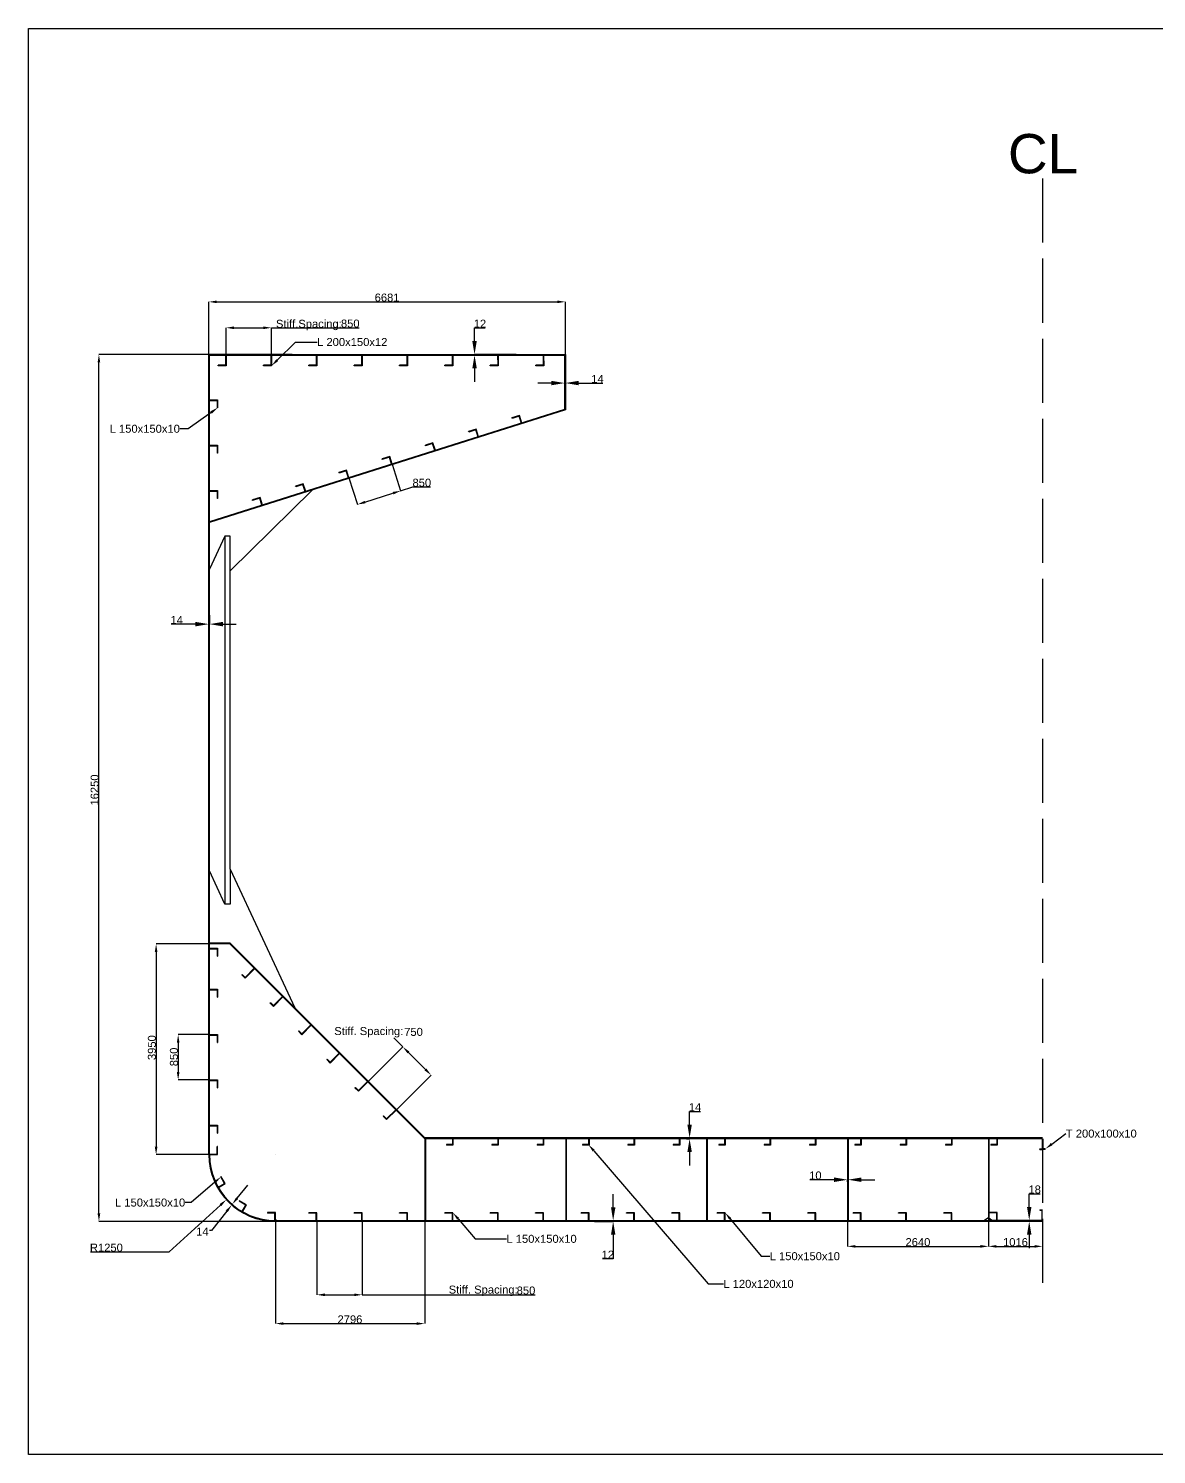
# Model space of a CAD drawing. Header units: millimetres. Extents: x -24071 to 13729, y -5552 to 21178.
# Drawn here: x -24071 to -2934, y -5552 to 21178 of the extents above; entities that cross this region are included whole.
import ezdxf
from ezdxf import colors
from ezdxf.entities.mleader import LeaderData, LeaderLine
from ezdxf.math import Vec2, Vec3

# ---------------------------------------------------------------- set-up
doc = ezdxf.new("R2010")
doc.units = ezdxf.units.MM
doc.header["$MEASUREMENT"] = 0
doc.linetypes.add('ACAD_ISO02W100', pattern=[15, 12, -3])
doc.layers.add('Dim', color=7, linetype='Continuous')
doc.layers.add('Hull Resonance', color=7, linetype='Continuous')
doc.styles.get("Standard").update_dxf_attribs({"font": 'arial.ttf'})
doc.dimstyles.get("Standard").update_dxf_attribs({"dimtxt": 250, "dimasz": 250, "dimexe": 0.18, "dimexo": 0.0625, "dimgap": 2, "dimtad": 1, "dimtoh": 1, "dimdec": 4, "dimzin": 0, "dimdsep": 46, "dimtxsty": 'Standard', "dimcen": 0.09, "dimadec": 0, "dimazin": 0, "dimtfac": 1, "dimtdec": 4, "dimtofl": 0, "dimtmove": 0, "dimatfit": 3, "dimfxl": 1, "dimtolj": 1, "dimtzin": 0, "dimarcsym": 1})

# ---------------------------------------------------------------- blocks, each defined once
blk = doc.blocks.new('*D4')
at = {"color": 0, "lineweight": -2, "transparency": 16777216}
for p, q in [((-20368, 15056), (-20368, 15568)), ((-20218, 15568), (-19668, 15568)), ((-19518, 15056), (-19518, 15568)), ((-19518, 15568), (-17874, 15568))]:
    blk.add_line(p, q, dxfattribs=at)
at = {"color": 0, "transparency": 16777216}
for points in [[(-20218, 15593), (-20218, 15543), (-20368, 15568)], [(-19668, 15593), (-19668, 15543), (-19518, 15568)]]:
    blk.add_solid(points, dxfattribs=at)
at = {"layer": 'Defpoints', "color": 0, "transparency": 16777216}
for p in [(-20368, 15568), (-20368, 15056), (-19518, 15056)]:
    blk.add_point(p, dxfattribs=at)
at = {"color": 0, "lineweight": 5, "transparency": 16777216, "insert": (-18042, 15646), "char_height": 150, "width": 247.88, "attachment_point": 5}
blk.add_mtext('\\A1;{\\fArial Baltic|b0|i0|c0|p34;850}', dxfattribs=at)
blk = doc.blocks.new('*D5')
at = {"color": 0, "lineweight": -2, "transparency": 16777216}
for p, q in [((-19443, 15068), (-22753, 15068)), ((-22752, -1032), (-22752, 14918)), ((-19443, -1182), (-22753, -1182))]:
    blk.add_line(p, q, dxfattribs=at)
at = {"color": 0, "transparency": 16777216}
for points in [[(-22777, 14918), (-22727, 14918), (-22752, 15068)], [(-22777, -1032), (-22727, -1032), (-22752, -1182)]]:
    blk.add_solid(points, dxfattribs=at)
at = {"layer": 'Defpoints', "color": 0, "transparency": 16777216}
for p in [(-22752, 15068), (-19443, 15068), (-19443, -1182)]:
    blk.add_point(p, dxfattribs=at)
at = {"color": 0, "lineweight": 5, "transparency": 16777216, "insert": (-22831, 6904), "char_height": 150, "attachment_point": 5, "rotation": 90}
blk.add_mtext('\\A1;16250', dxfattribs=at)
blk = doc.blocks.new('*D6')
at = {"color": 0, "lineweight": -2, "transparency": 16777216}
for p, q in [((-19443, -1182), (-19443, -3100)), ((-16647, -1182), (-16647, -3100)), ((-19293, -3099), (-16797, -3099))]:
    blk.add_line(p, q, dxfattribs=at)
at = {"color": 0, "transparency": 16777216}
for points in [[(-19293, -3074), (-19293, -3124), (-19443, -3099)], [(-16797, -3074), (-16797, -3124), (-16647, -3099)]]:
    blk.add_solid(points, dxfattribs=at)
at = {"layer": 'Defpoints', "color": 0, "transparency": 16777216}
for p in [(-19443, -1182), (-16647, -1182), (-16647, -3099)]:
    blk.add_point(p, dxfattribs=at)
at = {"color": 0, "lineweight": 5, "transparency": 16777216, "insert": (-18048, -3021), "char_height": 150, "attachment_point": 5}
blk.add_mtext('\\A1;2796', dxfattribs=at)
blk = doc.blocks.new('*D7')
at = {"color": 0, "lineweight": -2, "transparency": 16777216}
for p, q in [((-19443, 68), (-19443, 68)), ((-19443, 68), (-19443, 68)), ((-21433, -1754), (-20475, -878)), ((-22908, -1754), (-21433, -1754))]:
    blk.add_line(p, q, dxfattribs=at)
at = {"color": 0, "transparency": 16777216}
blk.add_solid([(-20492, -859), (-20458, -896), (-20365, -776)], dxfattribs=at)
at = {"layer": 'Defpoints', "color": 0, "transparency": 16777216}
for p in [(-19443, 68), (-20365, -776)]:
    blk.add_point(p, dxfattribs=at)
at = {"color": 0, "lineweight": 5, "transparency": 16777216, "insert": (-22612, -1676), "char_height": 150, "attachment_point": 5}
blk.add_mtext('\\A1;R1250', dxfattribs=at)
blk = doc.blocks.new('*D8')
at = {"color": 0, "lineweight": -2, "transparency": 16777216}
for p, q in [((-20693, 4018), (-21680, 4018)), ((-21680, 3868), (-21680, 218)), ((-20693, 68), (-21680, 68))]:
    blk.add_line(p, q, dxfattribs=at)
at = {"color": 0, "transparency": 16777216}
for points in [[(-21705, 3868), (-21655, 3868), (-21680, 4018)], [(-21705, 218), (-21655, 218), (-21680, 68)]]:
    blk.add_solid(points, dxfattribs=at)
at = {"layer": 'Defpoints', "color": 0, "transparency": 16777216}
for p in [(-20693, 4018), (-21680, 68), (-20693, 68)]:
    blk.add_point(p, dxfattribs=at)
at = {"color": 0, "lineweight": 5, "transparency": 16777216, "insert": (-21759, 2074), "char_height": 150, "attachment_point": 5, "rotation": 90}
blk.add_mtext('\\A1;3950', dxfattribs=at)
blk = doc.blocks.new('*D12')
at = {"color": 0, "lineweight": -2, "transparency": 16777216}
for p, q in [((-8724, -1182), (-8724, -1651)), ((-6084, -1182), (-6084, -1651)), ((-8574, -1651), (-6234, -1651))]:
    blk.add_line(p, q, dxfattribs=at)
at = {"color": 0, "transparency": 16777216}
for points in [[(-8574, -1626), (-8574, -1676), (-8724, -1651)], [(-6234, -1626), (-6234, -1676), (-6084, -1651)]]:
    blk.add_solid(points, dxfattribs=at)
at = {"layer": 'Defpoints', "color": 0, "transparency": 16777216}
for p in [(-8724, -1182), (-6084, -1182), (-6084, -1651)]:
    blk.add_point(p, dxfattribs=at)
at = {"color": 0, "lineweight": 5, "transparency": 16777216, "insert": (-7404, -1573), "char_height": 150, "attachment_point": 5}
blk.add_mtext('\\A1;2640', dxfattribs=at)
blk = doc.blocks.new('*D13')
at = {"color": 0, "lineweight": -2, "transparency": 16777216}
for p, q in [((-6084, -1182), (-6084, -1651)), ((-5068, -1182), (-5068, -1651)), ((-5934, -1651), (-5218, -1651))]:
    blk.add_line(p, q, dxfattribs=at)
at = {"color": 0, "transparency": 16777216}
for points in [[(-5934, -1626), (-5934, -1676), (-6084, -1651)], [(-5218, -1626), (-5218, -1676), (-5068, -1651)]]:
    blk.add_solid(points, dxfattribs=at)
at = {"layer": 'Defpoints', "color": 0, "transparency": 16777216}
for p in [(-6084, -1182), (-5068, -1182), (-5068, -1651)]:
    blk.add_point(p, dxfattribs=at)
at = {"color": 0, "lineweight": 5, "transparency": 16777216, "insert": (-5576, -1573), "char_height": 150, "attachment_point": 5}
blk.add_mtext('\\A1;1016', dxfattribs=at)
blk = doc.blocks.new('*D14')
at = {"color": 0, "lineweight": -2, "transparency": 16777216}
for p, q in [((-20679, 2318), (-21267, 2318)), ((-21267, 2168), (-21267, 1618)), ((-20679, 1468), (-21267, 1468))]:
    blk.add_line(p, q, dxfattribs=at)
at = {"color": 0, "transparency": 16777216}
for points in [[(-21292, 2168), (-21242, 2168), (-21267, 2318)], [(-21292, 1618), (-21242, 1618), (-21267, 1468)]]:
    blk.add_solid(points, dxfattribs=at)
at = {"layer": 'Defpoints', "color": 0, "transparency": 16777216}
for p in [(-20679, 2318), (-21267, 1468), (-20679, 1468)]:
    blk.add_point(p, dxfattribs=at)
at = {"color": 0, "lineweight": 5, "transparency": 16777216, "insert": (-21346, 1900), "char_height": 150, "attachment_point": 5, "rotation": 90}
blk.add_mtext('\\A1;850', dxfattribs=at)
blk = doc.blocks.new('*D15')
at = {"color": 0, "lineweight": -2, "transparency": 16777216}
for p, q in [((-18668, -1170), (-18668, -2559)), ((-17818, -1170), (-17818, -2559)), ((-18518, -2559), (-17968, -2559)), ((-17818, -2559), (-14577, -2559))]:
    blk.add_line(p, q, dxfattribs=at)
at = {"color": 0, "transparency": 16777216}
for points in [[(-18518, -2534), (-18518, -2584), (-18668, -2559)], [(-17968, -2534), (-17968, -2584), (-17818, -2559)]]:
    blk.add_solid(points, dxfattribs=at)
at = {"layer": 'Defpoints', "color": 0, "transparency": 16777216}
for p in [(-18668, -1170), (-17818, -1170), (-17818, -2559)]:
    blk.add_point(p, dxfattribs=at)
at = {"color": 0, "lineweight": 5, "transparency": 16777216, "insert": (-14778, -2480), "char_height": 150, "attachment_point": 5}
blk.add_mtext('\\A1;{\\fArial Baltic|b0|i0|c0|p34; 850}', dxfattribs=at)
blk = doc.blocks.new('*D17')
at = {"color": 0, "lineweight": -2, "transparency": 16777216}
for p, q in [((-20693, 15068), (-20693, 16055)), ((-20543, 16054), (-14161, 16054)), ((-14011, 15068), (-14011, 16055))]:
    blk.add_line(p, q, dxfattribs=at)
at = {"color": 0, "transparency": 16777216}
for points in [[(-20543, 16079), (-20543, 16029), (-20693, 16054)], [(-14161, 16079), (-14161, 16029), (-14011, 16054)]]:
    blk.add_solid(points, dxfattribs=at)
at = {"layer": 'Defpoints', "color": 0, "transparency": 16777216}
for p in [(-14011, 16054), (-20693, 15068), (-14011, 15068)]:
    blk.add_point(p, dxfattribs=at)
at = {"color": 0, "lineweight": 5, "transparency": 16777216, "insert": (-17352, 16133), "char_height": 150, "attachment_point": 5}
blk.add_mtext('\\A1;6681', dxfattribs=at)
blk = doc.blocks.new('*D29')
at = {"color": 0, "lineweight": -2, "transparency": 16777216}
for p, q in [((-17257, 13013), (-17098, 12512)), ((-18067, 12756), (-17909, 12256)), ((-17098, 12512), (-16869, 12585)), ((-16869, 12585), (-16536, 12585)), ((-17766, 12301), (-17241, 12467))]:
    blk.add_line(p, q, dxfattribs=at)
at = {"color": 0, "transparency": 16777216}
for points in [[(-17773, 12325), (-17758, 12277), (-17909, 12256)], [(-17249, 12491), (-17234, 12443), (-17098, 12512)]]:
    blk.add_solid(points, dxfattribs=at)
at = {"layer": 'Defpoints', "color": 0, "transparency": 16777216}
for p in [(-17257, 13013), (-18067, 12756), (-17098, 12512)]:
    blk.add_point(p, dxfattribs=at)
at = {"color": 0, "lineweight": 5, "transparency": 16777216, "insert": (-16701, 12663), "char_height": 150, "attachment_point": 5}
blk.add_mtext('\\A1;850', dxfattribs=at)
blk = doc.blocks.new('*D30')
at = {"layer": 'Defpoints', "color": 0, "transparency": 16777216}
for p in [(-14025, 14777), (-14011, 14777), (-14011, 14532)]:
    blk.add_point(p, dxfattribs=at)
at = {"layer": 'Hull Resonance', "color": 0, "lineweight": -2, "transparency": 16777216}
for p, q in [((-14025, 14777), (-14025, 14532)), ((-14011, 14777), (-14011, 14532)), ((-14275, 14532), (-14525, 14532)), ((-13761, 14532), (-13307, 14532))]:
    blk.add_line(p, q, dxfattribs=at)
at = {"layer": 'Hull Resonance', "color": 0, "transparency": 16777216}
for points in [[(-14275, 14574), (-14275, 14490), (-14025, 14532)], [(-13761, 14574), (-13761, 14490), (-14011, 14532)]]:
    blk.add_solid(points, dxfattribs=at)
at = {"layer": 'Hull Resonance', "color": 0, "transparency": 16777216, "insert": (-13409, 14609), "char_height": 150, "attachment_point": 5}
blk.add_mtext('\\A1;14', dxfattribs=at)
blk = doc.blocks.new('*D31')
at = {"layer": 'Defpoints', "color": 0, "transparency": 16777216}
for p in [(-15713, 15068), (-14935, 15068), (-14935, 15056)]:
    blk.add_point(p, dxfattribs=at)
at = {"layer": 'Hull Resonance', "color": 0, "lineweight": -2, "transparency": 16777216}
for p, q in [((-15713, 15318), (-15713, 15568)), ((-15713, 15568), (-15512, 15568)), ((-14935, 15068), (-15713, 15068)), ((-14935, 15056), (-15713, 15056)), ((-15713, 14806), (-15713, 14556))]:
    blk.add_line(p, q, dxfattribs=at)
at = {"layer": 'Hull Resonance', "color": 0, "transparency": 16777216}
for points in [[(-15755, 15318), (-15671, 15318), (-15713, 15068)], [(-15755, 14806), (-15671, 14806), (-15713, 15056)]]:
    blk.add_solid(points, dxfattribs=at)
at = {"layer": 'Hull Resonance', "color": 0, "transparency": 16777216, "insert": (-15611, 15645), "char_height": 150, "attachment_point": 5}
blk.add_mtext('\\A1;12', dxfattribs=at)
blk = doc.blocks.new('*D32')
at = {"layer": 'Defpoints', "color": 0, "transparency": 16777216}
for p in [(-20693, 10183), (-20679, 10183), (-20693, 10013)]:
    blk.add_point(p, dxfattribs=at)
at = {"layer": 'Hull Resonance', "color": 0, "lineweight": -2, "transparency": 16777216}
for p, q in [((-20693, 10183), (-20693, 10013)), ((-20679, 10183), (-20679, 10013)), ((-20943, 10013), (-21397, 10013)), ((-20429, 10013), (-20179, 10013))]:
    blk.add_line(p, q, dxfattribs=at)
at = {"layer": 'Hull Resonance', "color": 0, "transparency": 16777216}
for points in [[(-20943, 10055), (-20943, 9971), (-20693, 10013)], [(-20429, 10055), (-20429, 9971), (-20679, 10013)]]:
    blk.add_solid(points, dxfattribs=at)
at = {"layer": 'Hull Resonance', "color": 0, "transparency": 16777216, "insert": (-21295, 10090), "char_height": 150, "attachment_point": 5}
blk.add_mtext('\\A1;14', dxfattribs=at)
blk = doc.blocks.new('*D33')
at = {"layer": 'Defpoints', "color": 0, "transparency": 16777216}
for p in [(-5318, -1164), (-5073, -1164), (-5068, -1182)]:
    blk.add_point(p, dxfattribs=at)
at = {"layer": 'Hull Resonance', "color": 0, "lineweight": -2, "transparency": 16777216}
for p, q in [((-5318, -914), (-5318, -664)), ((-5318, -664), (-5115, -664)), ((-5073, -1164), (-5318, -1164)), ((-5068, -1182), (-5318, -1182)), ((-5318, -1432), (-5318, -1682))]:
    blk.add_line(p, q, dxfattribs=at)
at = {"layer": 'Hull Resonance', "color": 0, "transparency": 16777216}
for points in [[(-5360, -914), (-5277, -914), (-5318, -1164)], [(-5360, -1432), (-5277, -1432), (-5318, -1182)]]:
    blk.add_solid(points, dxfattribs=at)
at = {"layer": 'Hull Resonance', "color": 0, "transparency": 16777216, "insert": (-5216, -586), "char_height": 150, "attachment_point": 5}
blk.add_mtext('\\A1;18', dxfattribs=at)
blk = doc.blocks.new('*D34')
at = {"layer": 'Defpoints', "color": 0, "transparency": 16777216}
for p in [(-13468, -1170), (-13468, -1182), (-13115, -1170)]:
    blk.add_point(p, dxfattribs=at)
at = {"layer": 'Hull Resonance', "color": 0, "lineweight": -2, "transparency": 16777216}
for p, q in [((-13115, -920), (-13115, -670)), ((-13468, -1170), (-13115, -1170)), ((-13468, -1182), (-13115, -1182)), ((-13115, -1432), (-13115, -1885)), ((-13115, -1885), (-13316, -1885))]:
    blk.add_line(p, q, dxfattribs=at)
at = {"layer": 'Hull Resonance', "color": 0, "transparency": 16777216}
for points in [[(-13156, -920), (-13073, -920), (-13115, -1170)], [(-13156, -1432), (-13073, -1432), (-13115, -1182)]]:
    blk.add_solid(points, dxfattribs=at)
at = {"layer": 'Hull Resonance', "color": 0, "transparency": 16777216, "insert": (-13216, -1807), "char_height": 150, "attachment_point": 5}
blk.add_mtext('\\A1;12', dxfattribs=at)
blk = doc.blocks.new('*D35')
at = {"layer": 'Defpoints', "color": 0, "transparency": 16777216}
for p in [(-11739, 380), (-11739, 366), (-11683, 380)]:
    blk.add_point(p, dxfattribs=at)
at = {"layer": 'Hull Resonance', "color": 0, "lineweight": -2, "transparency": 16777216}
for p, q in [((-11683, 630), (-11683, 880)), ((-11683, 880), (-11480, 880)), ((-11739, 380), (-11682, 380)), ((-11739, 366), (-11682, 366)), ((-11683, 116), (-11683, -134))]:
    blk.add_line(p, q, dxfattribs=at)
at = {"layer": 'Hull Resonance', "color": 0, "transparency": 16777216}
for points in [[(-11724, 630), (-11641, 630), (-11683, 380)], [(-11724, 116), (-11641, 116), (-11683, 366)]]:
    blk.add_solid(points, dxfattribs=at)
at = {"layer": 'Hull Resonance', "color": 0, "transparency": 16777216, "insert": (-11581, 958), "char_height": 150, "attachment_point": 5}
blk.add_mtext('\\A1;14', dxfattribs=at)
blk = doc.blocks.new('*D36')
at = {"layer": 'Defpoints', "color": 0, "transparency": 16777216}
for p in [(-8724, -402), (-8724, -444), (-8714, -444)]:
    blk.add_point(p, dxfattribs=at)
at = {"layer": 'Hull Resonance', "color": 0, "lineweight": -2, "transparency": 16777216}
for p, q in [((-8974, -402), (-9428, -402)), ((-8724, -444), (-8724, -402)), ((-8714, -444), (-8714, -402)), ((-8464, -402), (-8214, -402))]:
    blk.add_line(p, q, dxfattribs=at)
at = {"layer": 'Hull Resonance', "color": 0, "transparency": 16777216}
for points in [[(-8974, -360), (-8974, -444), (-8724, -402)], [(-8464, -360), (-8464, -444), (-8714, -402)]]:
    blk.add_solid(points, dxfattribs=at)
at = {"layer": 'Hull Resonance', "color": 0, "transparency": 16777216, "insert": (-9326, -323), "char_height": 150, "attachment_point": 5}
blk.add_mtext('\\A1;10', dxfattribs=at)

msp = doc.modelspace()

# ---------------------------------------------------------------- linework, layer by layer
at = {"linetype": 'ACAD_ISO02W100', "ltscale": 100}
msp.add_line((-5067.77387, 18363.60743), (-5067.77387, -2614.76643), dxfattribs=at)
for p, q in [((-20692.77387, 67.81248), (-20692.77387, 15067.81248)), ((-20692.77387, 15067.81248), (-14011.32429, 15067.81248)), ((-19130.27387, 15067.81248), (-20692.77387, 15067.81248)), ((-20692.77387, 15055.81248), (-14025.32429, 15055.81248)), ((-20678.77387, 67.81248), (-20678.77387, 15067.81248)), ((-14025.32429, 15055.81248), (-14025.32429, 14034.96038)), ((-14011.32429, 15067.81248), (-14011.32429, 14026.80325)), ((-20517.23522, 14855.84361), (-20517.23522, 14867.84361)), ((-19667.23522, 14855.84361), (-19667.23522, 14867.84361)), ((-18817.23522, 14855.84361), (-18817.23522, 14867.84361)), ((-17967.23522, 14855.84361), (-17967.23522, 14867.84361)), ((-17117.23522, 14855.84361), (-17117.23522, 14867.84361)), ((-16267.23522, 14855.84361), (-16267.23522, 14867.84361)), ((-15417.23522, 14855.84361), (-15417.23522, 14867.84361)), ((-14567.23522, 14855.84361), (-14567.23522, 14867.84361)), ((-14025.32429, 14034.96038), (-20678.77387, 11930.06592)), ((-14011.32429, 14026.80325), (-20678.77387, 11917.47973)), ((-20528.77387, 14067.81248), (-20538.77387, 14067.81248)), ((-15010.59758, 13870.09685), (-15013.61385, 13879.63111)), ((-16631.42172, 13357.3307), (-16634.43799, 13366.86496)), ((-15821.00965, 13613.71377), (-15824.02592, 13623.24803)), ((-20528.77387, 13217.81248), (-20538.77387, 13217.81248)), ((-17441.83378, 13100.94762), (-17444.85005, 13110.48188)), ((-18252.24585, 12844.56455), (-18255.26212, 12854.09881)), ((-19062.65792, 12588.18147), (-19065.67419, 12597.71573)), ((-20528.77387, 12367.81248), (-20538.77387, 12367.81248)), ((-20293.30791, 11009.66943), (-18752.97234, 12526.72896)), ((-19873.06998, 12331.79839), (-19876.08626, 12341.33265)), ((-20393.30791, 11659.66943), (-20678.77387, 11040.05686)), ((-20293.30791, 11659.66943), (-20393.30791, 11659.66943)), ((-20393.30791, 11659.66943), (-20393.30791, 4766.48372)), ((-20293.30791, 11009.66943), (-20293.30791, 11659.66943)), ((-20293.30791, 5416.48372), (-20293.30791, 11009.66943)), ((-20393.30791, 4766.48372), (-20678.77387, 5386.09629)), ((-20293.30791, 5416.48372), (-19081.47991, 2817.71018)), ((-20293.30791, 5416.48372), (-20293.30791, 4766.48372)), ((-20293.30791, 4766.48372), (-20393.30791, 4766.48372)), ((-20293.30791, 4029.53818), (-20678.77387, 4029.53818)), ((-20298.27847, 4017.53818), (-20678.77387, 4017.53818)), ((-16647.05277, 366.31248), (-20298.27847, 4017.53818)), ((-16644.0822, 380.31248), (-20293.30791, 4029.53818)), ((-20538.77387, 3787.81248), (-20528.77387, 3787.81248)), ((-20074.96431, 3440.67063), (-20067.89324, 3447.74169)), ((-20538.77387, 3017.81248), (-20528.77387, 3017.81248)), ((-19544.63422, 2910.34054), (-19537.56315, 2917.41161)), ((-16644.0822, 380.31248), (-19130.27387, 2866.48372)), ((-20538.77387, 2167.81248), (-20528.77387, 2167.81248)), ((-19014.30413, 2380.01045), (-19007.23307, 2387.08152)), ((-18483.97405, 1849.68037), (-18476.90298, 1856.75144)), ((-20538.77387, 1317.81248), (-20528.77387, 1317.81248)), ((-17953.64396, 1319.35028), (-17946.57289, 1326.42135)), ((-17423.31388, 789.0202), (-17416.24281, 796.09126)), ((-20538.77387, 467.81248), (-20528.77387, 467.81248)), ((-16647.05277, 366.31248), (-16647.05277, -1170.18752)), ((-16634.0822, 366.31248), (-16634.0822, -1170.18752)), ((-14004.0822, 366.31248), (-14004.0822, -1170.18752)), ((-13994.0822, 366.31248), (-13994.0822, -1170.18752)), ((-11364.0822, 366.31248), (-11364.0822, -1170.18752)), ((-11354.0822, 366.31248), (-11354.0822, -1170.18752)), ((-8724.0822, 366.31248), (-8724.0822, -1170.18752)), ((-8714.0822, 366.31248), (-8714.0822, -1170.18752)), ((-6084.0822, 366.31248), (-6084.0822, -1170.18752)), ((-6074.0822, 366.31248), (-6074.0822, -1170.18752)), ((-5072.77387, 366.31248), (-5072.77387, 176.31248)), ((-5062.77387, 366.31248), (-5062.77387, 176.31248)), ((-20528.77387, 217.81248), (-20538.77387, 217.81248)), ((-16237.77387, 256.31248), (-16237.77387, 246.31248)), ((-15387.77387, 256.31248), (-15387.77387, 246.31248)), ((-14537.77387, 256.31248), (-14537.77387, 246.31248)), ((-13687.77387, 256.31248), (-13687.77387, 246.31248)), ((-12837.77387, 256.31248), (-12837.77387, 246.31248)), ((-11987.77387, 256.31248), (-11987.77387, 246.31248)), ((-11137.77387, 256.31248), (-11137.77387, 246.31248)), ((-10287.77387, 256.31248), (-10287.77387, 246.31248)), ((-9437.77387, 256.31248), (-9437.77387, 246.31248)), ((-8587.77387, 256.31248), (-8587.77387, 246.31248)), ((-7737.77387, 256.31248), (-7737.77387, 246.31248)), ((-6887.77387, 256.31248), (-6887.77387, 246.31248)), ((-6037.77387, 256.31248), (-6037.77387, 246.31248)), ((-5117.77387, 166.31248), (-5117.77387, 176.31248)), ((-5017.77387, 166.31248), (-5017.77387, 176.31248)), ((-20458.27746, -345.28371), (-20466.93771, -350.28371)), ((-20115.67768, -797.69111), (-20120.67768, -806.35137)), ((-19592.77387, -1018.18752), (-19592.77387, -1028.18752)), ((-18817.77387, -1030.18752), (-18817.77387, -1020.18752)), ((-17967.77387, -1030.18752), (-17967.77387, -1020.18752)), ((-17117.77387, -1030.18752), (-17117.77387, -1020.18752)), ((-16267.77387, -1030.18752), (-16267.77387, -1020.18752)), ((-15417.77387, -1030.18752), (-15417.77387, -1020.18752)), ((-14567.77387, -1030.18752), (-14567.77387, -1020.18752)), ((-13717.77387, -1030.18752), (-13717.77387, -1020.18752)), ((-12867.77387, -1030.18752), (-12867.77387, -1020.18752)), ((-12017.77387, -1030.18752), (-12017.77387, -1020.18752)), ((-11167.77387, -1030.18752), (-11167.77387, -1020.18752)), ((-10317.77387, -1030.18752), (-10317.77387, -1020.18752)), ((-9467.77387, -1030.18752), (-9467.77387, -1020.18752)), ((-8617.77387, -1030.18752), (-8617.77387, -1020.18752)), ((-7767.77387, -1030.18752), (-7767.77387, -1020.18752)), ((-6917.77387, -1030.18752), (-6917.77387, -1020.18752)), ((-6067.77387, -1024.18752), (-6067.77387, -1014.18752)), ((-5117.77387, -964.18752), (-5117.77387, -974.18752)), ((-5072.77387, -1164.18752), (-5072.77387, -974.18752)), ((-19442.77387, -1145.85892), (-19407.18796, -1170.18752)), ((-19442.77387, -1168.18752), (-19442.77387, -1170.18752)), ((-6074.0822, -1170.18752), (-19442.77387, -1170.18752)), ((-5067.77387, -1182.18752), (-19442.77387, -1182.18752)), ((-6084.0822, -1115.24163), (-6168.1415, -1170.18752)), ((-6074.0822, -1115.9239), (-6004.8298, -1164.18752)), ((-5072.77387, -1164.18752), (-6074.0822, -1164.18752))]:
    msp.add_line(p, q)
at = {"lineweight": 5}
for p, q in [((-17056.81483, 2088.90019), (-17227.17874, 2259.2641)), ((-17713.18346, 1432.53156), (-17056.68756, 2089.02747)), ((-16632.55077, 1664.63612), (-16950.74882, 1982.83417)), ((-17182.85338, 902.20148), (-16526.35747, 1558.69738))]:
    msp.add_line(p, q, dxfattribs=at)
at = {"linetype": 'ByBlock', "lineweight": -2}
for p, q in [((-20160.90066, -746.98783), (-19963.28605, -504.67706)), ((-20642.00126, -1356.86771), (-20676.6144, -1356.86771))]:
    msp.add_line(p, q, dxfattribs=at)
for points in [[(-20367.74338, 15055.84297), (-20367.23522, 14855.84361), (-20517.23522, 14855.84361)], [(-20379.74334, 15055.81248), (-20379.26575, 14867.84361), (-20517.23522, 14867.84361)], [(-19517.74338, 15055.84297), (-19517.23522, 14855.84361), (-19667.23522, 14855.84361)], [(-19529.74334, 15055.81248), (-19529.26575, 14867.84361), (-19667.23522, 14867.84361)], [(-18667.74338, 15055.84297), (-18667.23522, 14855.84361), (-18817.23522, 14855.84361)], [(-18679.74334, 15055.81248), (-18679.26575, 14867.84361), (-18817.23522, 14867.84361)], [(-17817.74338, 15055.84297), (-17817.23522, 14855.84361), (-17967.23522, 14855.84361)], [(-17829.74334, 15055.81248), (-17829.26575, 14867.84361), (-17967.23522, 14867.84361)], [(-16967.74338, 15055.84297), (-16967.23522, 14855.84361), (-17117.23522, 14855.84361)], [(-16979.74334, 15055.81248), (-16979.26575, 14867.84361), (-17117.23522, 14867.84361)], [(-16117.74338, 15055.84297), (-16117.23522, 14855.84361), (-16267.23522, 14855.84361)], [(-16129.74334, 15055.81248), (-16129.26575, 14867.84361), (-16267.23522, 14867.84361)], [(-15267.74338, 15055.84297), (-15267.23522, 14855.84361), (-15417.23522, 14855.84361)], [(-15279.74334, 15055.81248), (-15279.26575, 14867.84361), (-15417.23522, 14867.84361)], [(-14417.74338, 15055.84297), (-14417.23522, 14855.84361), (-14567.23522, 14855.84361)], [(-14429.74334, 15055.81248), (-14429.26575, 14867.84361), (-14567.23522, 14867.84361)], [(-20678.77387, 14217.81248), (-20528.77387, 14217.81248), (-20528.77387, 14067.81248)], [(-20678.77387, 14207.81248), (-20538.77387, 14207.81248), (-20538.77387, 14067.81248)], [(-14825.35589, 13781.86129), (-14870.59996, 13924.87518), (-15013.61385, 13879.63111)], [(-14834.89015, 13778.84502), (-14877.11795, 13912.32465), (-15010.59758, 13870.09685)], [(-15635.76795, 13525.47821), (-15681.01203, 13668.49211), (-15824.02592, 13623.24803)], [(-15645.30221, 13522.46194), (-15687.53001, 13655.94158), (-15821.00965, 13613.71377)], [(-20678.77387, 13367.81248), (-20528.77387, 13367.81248), (-20528.77387, 13217.81248)], [(-16446.18002, 13269.09514), (-16491.42409, 13412.10903), (-16634.43799, 13366.86496)], [(-16455.71428, 13266.07886), (-16497.94208, 13399.5585), (-16631.42172, 13357.3307)], [(-20678.77387, 13357.81248), (-20538.77387, 13357.81248), (-20538.77387, 13217.81248)], [(-17256.59209, 13012.71206), (-17301.83616, 13155.72595), (-17444.85005, 13110.48188)], [(-17266.12635, 13009.69579), (-17308.35415, 13143.17542), (-17441.83378, 13100.94762)], [(-18067.00416, 12756.32898), (-18112.24823, 12899.34288), (-18255.26212, 12854.09881)], [(-18076.53842, 12753.31271), (-18118.76622, 12886.79235), (-18252.24585, 12844.56455)], [(-18877.41622, 12499.94591), (-18922.66029, 12642.9598), (-19065.67419, 12597.71573)], [(-18886.95048, 12496.92964), (-18929.17828, 12630.40927), (-19062.65792, 12588.18147)], [(-20678.77387, 12517.81248), (-20528.77387, 12517.81248), (-20528.77387, 12367.81248)], [(-20678.77387, 12507.81248), (-20538.77387, 12507.81248), (-20538.77387, 12367.81248)], [(-19687.82829, 12243.56283), (-19733.07236, 12386.57673), (-19876.08626, 12341.33265)], [(-19697.36255, 12240.54656), (-19739.59035, 12374.02619), (-19873.06998, 12331.79839)], [(-20678.77387, 3937.81248), (-20528.77387, 3937.81248), (-20528.77387, 3787.81248)], [(-20678.77387, 3927.81248), (-20538.77387, 3927.81248), (-20538.77387, 3787.81248)], [(-19834.548, 3553.80771), (-20011.3247, 3377.03102), (-20074.96431, 3440.67063)], [(-19841.61907, 3560.87878), (-20011.3247, 3391.17315), (-20067.89324, 3447.74169)], [(-20678.77387, 3167.81248), (-20528.77387, 3167.81248), (-20528.77387, 3017.81248)], [(-20678.77387, 3157.81248), (-20538.77387, 3157.81248), (-20538.77387, 3017.81248)], [(-19304.21791, 3023.47762), (-19480.99461, 2846.70093), (-19544.63422, 2910.34054)], [(-19311.28898, 3030.54869), (-19480.99461, 2860.84307), (-19537.56315, 2917.41161)], [(-18773.88783, 2493.14754), (-18950.66452, 2316.37084), (-19014.30413, 2380.01045)], [(-18780.9589, 2500.21861), (-18950.66452, 2330.51298), (-19007.23307, 2387.08152)], [(-20678.77387, 2317.81248), (-20528.77387, 2317.81248), (-20528.77387, 2167.81248)], [(-20678.77387, 2307.81248), (-20538.77387, 2307.81248), (-20538.77387, 2167.81248)], [(-18243.55774, 1962.81745), (-18420.33444, 1786.04076), (-18483.97405, 1849.68037)], [(-18250.62881, 1969.88852), (-18420.33444, 1800.18289), (-18476.90298, 1856.75144)], [(-20678.77387, 1467.81248), (-20528.77387, 1467.81248), (-20528.77387, 1317.81248)], [(-20678.77387, 1457.81248), (-20538.77387, 1457.81248), (-20538.77387, 1317.81248)], [(-17713.22766, 1432.48737), (-17890.00435, 1255.71067), (-17953.64396, 1319.35028)], [(-17720.29872, 1439.55843), (-17890.00435, 1269.85281), (-17946.57289, 1326.42135)], [(-17182.89757, 902.15728), (-17359.67427, 725.38059), (-17423.31388, 789.0202)], [(-17189.96864, 909.22835), (-17359.67427, 739.52272), (-17416.24281, 796.09126)], [(-20678.77387, 617.81248), (-20528.77387, 617.81248), (-20528.77387, 467.81248)], [(-20678.77387, 607.81248), (-20538.77387, 607.81248), (-20538.77387, 467.81248)], [(-5067.77387, 366.31248), (-16647.05277, 366.31248)], [(-5067.77387, 380.31248), (-16644.0822, 380.31248)], [(-16117.77387, 366.31248), (-16117.77387, 246.31248), (-16237.77387, 246.31248)], [(-16127.77387, 366.31248), (-16127.77387, 256.31248), (-16237.77387, 256.31248)], [(-15267.77387, 366.31248), (-15267.77387, 246.31248), (-15387.77387, 246.31248)], [(-15277.77387, 366.31248), (-15277.77387, 256.31248), (-15387.77387, 256.31248)], [(-14417.77387, 366.31248), (-14417.77387, 246.31248), (-14537.77387, 246.31248)], [(-14427.77387, 366.31248), (-14427.77387, 256.31248), (-14537.77387, 256.31248)], [(-13567.77387, 366.31248), (-13567.77387, 246.31248), (-13687.77387, 246.31248)], [(-13577.77387, 366.31248), (-13577.77387, 256.31248), (-13687.77387, 256.31248)], [(-12717.77387, 366.31248), (-12717.77387, 246.31248), (-12837.77387, 246.31248)], [(-12727.77387, 366.31248), (-12727.77387, 256.31248), (-12837.77387, 256.31248)], [(-11867.77387, 366.31248), (-11867.77387, 246.31248), (-11987.77387, 246.31248)], [(-11877.77387, 366.31248), (-11877.77387, 256.31248), (-11987.77387, 256.31248)], [(-11017.77387, 366.31248), (-11017.77387, 246.31248), (-11137.77387, 246.31248)], [(-11027.77387, 366.31248), (-11027.77387, 256.31248), (-11137.77387, 256.31248)], [(-10167.77387, 366.31248), (-10167.77387, 246.31248), (-10287.77387, 246.31248)], [(-10177.77387, 366.31248), (-10177.77387, 256.31248), (-10287.77387, 256.31248)], [(-9317.77387, 366.31248), (-9317.77387, 246.31248), (-9437.77387, 246.31248)], [(-9327.77387, 366.31248), (-9327.77387, 256.31248), (-9437.77387, 256.31248)], [(-8467.77387, 366.31248), (-8467.77387, 246.31248), (-8587.77387, 246.31248)], [(-8477.77387, 366.31248), (-8477.77387, 256.31248), (-8587.77387, 256.31248)], [(-7617.77387, 366.31248), (-7617.77387, 246.31248), (-7737.77387, 246.31248)], [(-7627.77387, 366.31248), (-7627.77387, 256.31248), (-7737.77387, 256.31248)], [(-6767.77387, 366.31248), (-6767.77387, 246.31248), (-6887.77387, 246.31248)], [(-6777.77387, 366.31248), (-6777.77387, 256.31248), (-6887.77387, 256.31248)], [(-5917.77387, 366.31248), (-5917.77387, 246.31248), (-6037.77387, 246.31248)], [(-5927.77387, 366.31248), (-5927.77387, 256.31248), (-6037.77387, 256.31248)], [(-20678.77387, 67.81248), (-20528.77387, 67.81248), (-20528.77387, 217.81248)], [(-20678.77387, 77.81248), (-20538.77387, 77.81248), (-20538.77387, 217.81248)], [(-5117.77387, 176.31248), (-5072.77387, 176.31248)], [(-5117.77387, 166.31248), (-5067.77387, 166.31248)], [(-5017.77387, 166.31248), (-5067.77387, 166.31248)], [(-5017.77387, 176.31248), (-5062.77387, 176.31248)], [(-20518.18127, -541.52727), (-20396.93771, -471.52727), (-20466.93771, -350.28371)], [(-20513.18127, -550.18752), (-20383.27746, -475.18752), (-20458.27746, -345.28371)], [(-20060.77387, -1002.59492), (-19985.77387, -872.69111), (-20115.67768, -797.69111)], [(-20069.43412, -997.59492), (-19999.43412, -876.35137), (-20120.67768, -806.35137)], [(-19442.77387, -1168.18752), (-19442.77387, -1018.18752), (-19592.77387, -1018.18752)], [(-19452.77387, -1168.18752), (-19452.77387, -1028.18752), (-19592.77387, -1028.18752)], [(-18667.77387, -1170.18752), (-18667.77387, -1020.18752), (-18817.77387, -1020.18752)], [(-18677.77387, -1170.18752), (-18677.77387, -1030.18752), (-18817.77387, -1030.18752)], [(-17817.77387, -1170.18752), (-17817.77387, -1020.18752), (-17967.77387, -1020.18752)], [(-17827.77387, -1170.18752), (-17827.77387, -1030.18752), (-17967.77387, -1030.18752)], [(-16967.77387, -1170.18752), (-16967.77387, -1020.18752), (-17117.77387, -1020.18752)], [(-16977.77387, -1170.18752), (-16977.77387, -1030.18752), (-17117.77387, -1030.18752)], [(-16117.77387, -1170.18752), (-16117.77387, -1020.18752), (-16267.77387, -1020.18752)], [(-16127.77387, -1170.18752), (-16127.77387, -1030.18752), (-16267.77387, -1030.18752)], [(-15267.77387, -1170.18752), (-15267.77387, -1020.18752), (-15417.77387, -1020.18752)], [(-15277.77387, -1170.18752), (-15277.77387, -1030.18752), (-15417.77387, -1030.18752)], [(-14417.77387, -1170.18752), (-14417.77387, -1020.18752), (-14567.77387, -1020.18752)], [(-14427.77387, -1170.18752), (-14427.77387, -1030.18752), (-14567.77387, -1030.18752)], [(-13567.77387, -1170.18752), (-13567.77387, -1020.18752), (-13717.77387, -1020.18752)], [(-13577.77387, -1170.18752), (-13577.77387, -1030.18752), (-13717.77387, -1030.18752)], [(-12717.77387, -1170.18752), (-12717.77387, -1020.18752), (-12867.77387, -1020.18752)], [(-12727.77387, -1170.18752), (-12727.77387, -1030.18752), (-12867.77387, -1030.18752)], [(-11867.77387, -1170.18752), (-11867.77387, -1020.18752), (-12017.77387, -1020.18752)], [(-11877.77387, -1170.18752), (-11877.77387, -1030.18752), (-12017.77387, -1030.18752)], [(-11017.77387, -1170.18752), (-11017.77387, -1020.18752), (-11167.77387, -1020.18752)], [(-11027.77387, -1170.18752), (-11027.77387, -1030.18752), (-11167.77387, -1030.18752)], [(-10167.77387, -1170.18752), (-10167.77387, -1020.18752), (-10317.77387, -1020.18752)], [(-10177.77387, -1170.18752), (-10177.77387, -1030.18752), (-10317.77387, -1030.18752)], [(-9317.77387, -1170.18752), (-9317.77387, -1020.18752), (-9467.77387, -1020.18752)], [(-9327.77387, -1170.18752), (-9327.77387, -1030.18752), (-9467.77387, -1030.18752)], [(-8467.77387, -1170.18752), (-8467.77387, -1020.18752), (-8617.77387, -1020.18752)], [(-8477.77387, -1170.18752), (-8477.77387, -1030.18752), (-8617.77387, -1030.18752)], [(-7617.77387, -1170.18752), (-7617.77387, -1020.18752), (-7767.77387, -1020.18752)], [(-7627.77387, -1170.18752), (-7627.77387, -1030.18752), (-7767.77387, -1030.18752)], [(-6767.77387, -1170.18752), (-6767.77387, -1020.18752), (-6917.77387, -1020.18752)], [(-6777.77387, -1170.18752), (-6777.77387, -1030.18752), (-6917.77387, -1030.18752)], [(-5917.77387, -1164.18752), (-5917.77387, -1014.18752), (-6067.77387, -1014.18752)], [(-5927.77387, -1164.18752), (-5927.77387, -1024.18752), (-6067.77387, -1024.18752)], [(-5117.77387, -964.18752), (-5067.77387, -964.18752)], [(-5117.77387, -974.18752), (-5072.77387, -974.18752)]]:
    msp.add_lwpolyline(points)
msp.add_lwpolyline([(-20356.10852, -993.0112), (-20642.00126, -1356.86771)], dxfattribs=at)
for radius in [1250, 1236]:
    msp.add_arc((-19442.77387, 67.81248), radius, 180, 270)
for points in [[(-16933.07115, 2000.51184), (-16968.42649, 1965.1565), (-17056.81483, 2088.90019)], [(-16614.8731, 1682.31379), (-16650.22844, 1646.95845), (-16526.48475, 1558.5701)]]:
    msp.add_solid(points)
at = {"lineweight": 5}
for points in [[(-20141.52669, -762.78812), (-20255.70239, -863.23168), (-20180.27463, -731.18754)], [(-20375.76634, -977.56548), (-20263.43419, -875.06431), (-20336.45071, -1008.45692)]]:
    msp.add_solid(points, dxfattribs=at)
at = {"layer": 'Dim', "color": 250}
msp.add_lwpolyline([(-24071.08557, -5552.33106), (-24071.08557, 21177.66894), (13728.91443, 21177.66894), (13728.91443, -5552.33106), (-24071.08557, -5552.33106)], close=True, dxfattribs=at)

# ---------------------------------------------------------------- texts
at = {"linetype": 'ACAD_ISO02W100', "ltscale": 100}
msp.add_text('CL', height=736.581439, dxfattribs=at).set_placement((-5716.81732, 18463.33417))
at = {"insert": (-19434.54533, 15717.84011), "char_height": 150, "attachment_point": 1}
msp.add_mtext_dynamic_manual_height_columns('\\A1;{\\fArial Baltic|b0|i0|c0|p34;Stiff.Spacing:}', width=1291.2418488, gutter_width=3682.9072, heights=[150], dxfattribs=at)
at = {"lineweight": 5, "char_height": 150}
for s, insert, attachment_point in [('\\A1;750', (-16856.30501, 2368.18279), 5), ('14', (-20696.93048, -1297.98249), 3)]:
    msp.add_mtext(s, dxfattribs=dict(at, insert=insert, attachment_point=attachment_point))
at = {"lineweight": 5, "insert": (-16197.58234, -2386.45468), "char_height": 150, "attachment_point": 1}
msp.add_mtext_dynamic_manual_height_columns('\\A1;{\\fArial Baltic|b0|i0|c0|p34;Stiff. Spacing:}', width=22697.2827208, gutter_width=3682.9072, heights=[0], dxfattribs=at)
at = {"layer": 'Hull Resonance'}
msp.add_text('Stiff. Spacing:', height=150, dxfattribs=at).set_placement((-18341.23056, 2309.77402))

# ---------------------------------------------------------------- dimensions: what is measured, and where the dimension line sits
at = {"lineweight": 5}
for base, p1, p2, picture, middle in [((-14011.32429, 16054.37818), (-20692.77387, 15067.81248), (-14011.32429, 15067.81248), '*D17', (-17352.04908, 16132.96413)), ((-6084.0822, -1651.19227), (-8724.0822, -1182.18752), (-6084.0822, -1182.18752), '*D12', (-7404.0822, -1572.60632)), ((-5067.77387, -1651.19227), (-6084.0822, -1182.18752), (-5067.77387, -1182.18752), '*D13', (-5575.92804, -1572.60632))]:
    dim = msp.add_linear_dim(base=base, p1=p1, p2=p2, dimstyle='Standard', override={"dimtxt": 150, "dimasz": 150, "dimdec": 0}, dxfattribs=at)
    dim.commit()
    dim.dimension.update_dxf_attribs({"geometry": picture, "text_midpoint": middle})
for base, p1, p2, text, picture, middle in [((-20367.74338, 15567.84011), (-19517.7433, 15055.81248), (-20367.74338, 15055.84297), '{\\fArial Baltic|b0|i0|c0|p34;850}', '*D4', (-18041.63103, 15567.84011)), ((-17817.77387, -2558.81516), (-18667.77387, -1170.18752), (-17817.77387, -1170.18752), '{\\fArial Baltic|b0|i0|c0|p34; 850}', '*D15', (-14778.29941, -2558.81516))]:
    dim = msp.add_linear_dim(base=base, p1=p1, p2=p2, text=text, dimstyle='Standard', override={"dimtxt": 150, "dimasz": 150, "dimdec": 0}, dxfattribs=at)
    dim.commit()
    dim.dimension.update_dxf_attribs({"geometry": picture, "text_midpoint": middle, "dimtype": 160})
for base, p1, p2, angle, picture, middle, dimtype in [((-22752.4072, 15067.81248), (-19442.77387, -1182.18752), (-19442.77387, 15067.81248), 90, '*D5', (-22752.4072, 6904.25615), 160), ((-17098.26194, 12512.23961), (-18067.00416, 12756.32898), (-17256.59209, 13012.71206), 17.555359664, '*D29', (-16701.14247, 12584.86573), 161), ((-21680.16525, 67.81248), (-20692.77387, 4017.53818), (-20692.77387, 67.81248), 90, '*D8', (-21680.16525, 2074.22879), 160), ((-21267.2966, 1467.81248), (-20678.77387, 2317.81248), (-20678.77387, 1467.81248), 90, '*D14', (-21267.2966, 1899.68659), 160)]:
    dim = msp.add_linear_dim(base=base, p1=p1, p2=p2, angle=angle, dimstyle='Standard', override={"dimtxt": 150, "dimasz": 150, "dimdec": 0}, dxfattribs=at)
    dim.commit()
    dim.dimension.update_dxf_attribs({"geometry": picture, "text_midpoint": middle, "dimtype": dimtype})
dim = msp.add_radius_dim(center=(-19442.77387, 67.81248), mpoint=(-20364.68782, -776.3289), dimstyle='Standard', override={"dimtxt": 150, "dimasz": 150, "dimdec": 0}, dxfattribs=at)
dim.commit()
dim.dimension.update_dxf_attribs({"geometry": '*D7', "text_midpoint": (-22612.23055, -1754.20298), "dimtype": 164})
dim = msp.add_linear_dim(base=(-16647.05277, -3099.46539), p1=(-19442.77387, -1182.18752), p2=(-16647.05277, -1182.18752), dimstyle='Standard', override={"dimtxt": 150, "dimasz": 150, "dimdec": 0}, dxfattribs=at)
dim.commit()
dim.dimension.update_dxf_attribs({"geometry": '*D6', "text_midpoint": (-18048.1141, -3099.46539), "dimtype": 160})
at = {"layer": 'Hull Resonance'}
for base, p1, p2, picture, middle in [((-15712.95936, 15067.81248), (-14935.26541, 15055.81248), (-14935.26541, 15067.81248), '*D31', (-15611.35159, 15645.11943)), ((-11682.62428, 380.31248), (-11738.97706, 366.31248), (-11738.97706, 380.31248), '*D35', (-11580.55607, 957.61943))]:
    dim = msp.add_linear_dim(base=base, p1=p1, p2=p2, angle=90, dimstyle='Standard', override={"dimtxt": 150, "dimdec": 0}, dxfattribs=at)
    dim.commit()
    dim.dimension.update_dxf_attribs({"geometry": picture, "text_midpoint": middle})
for base, p1, p2, picture, middle in [((-14011.32429, 14532.119), (-14025.32429, 14777.34762), (-14011.32429, 14777.34762), '*D30', (-13409.25608, 14609.42595)), ((-20692.77387, 10013.02678), (-20678.77387, 10182.94161), (-20692.77387, 10182.94161), '*D32', (-21294.84208, 10090.33374)), ((-8724.0822, -401.93752), (-8714.0822, -444.10267), (-8724.0822, -444.10267), '*D36', (-9326.20158, -323.35158))]:
    dim = msp.add_linear_dim(base=base, p1=p1, p2=p2, dimstyle='Standard', override={"dimtxt": 150, "dimdec": 0}, dxfattribs=at)
    dim.commit()
    dim.dimension.update_dxf_attribs({"geometry": picture, "text_midpoint": middle})
for base, p1, p2, picture, middle in [((-5318.16744, -1164.18752), (-5067.77387, -1182.18752), (-5072.77387, -1164.18752), '*D33', (-5215.63879, -664.18752)), ((-13114.70443, -1170.18752), (-13468.08372, -1182.18752), (-13468.08372, -1170.18752), '*D34', (-13216.31221, -1884.7632))]:
    dim = msp.add_linear_dim(base=base, p1=p1, p2=p2, angle=90, dimstyle='Standard', override={"dimtxt": 150, "dimdec": 0}, dxfattribs=at)
    dim.commit()
    dim.dimension.update_dxf_attribs({"geometry": picture, "text_midpoint": middle, "dimtype": 160})

# ---------------------------------------------------------------- leaders
at = {"lineweight": 5}
ml = msp.add_multileader_mtext('Standard', dxfattribs=at)
ml.set_content('L 200x150x12', color=256)
ml.set_leader_properties()
ml.build(insert=Vec2(0, 0))
ml.multileader.update_dxf_attribs({"dogleg_length": 0.36, "arrow_head_size": 150})
ctx = ml.context
ctx.base_point, ctx.char_height, ctx.arrow_head_size, ctx.landing_gap_size, ctx.plane_origin, ctx.plane_x_axis, ctx.plane_y_axis = Vec3(-18662.9472, 15299.55196), 150, 150, 0.09, Vec3(-19517.23522, 14855.84361), Vec3(1, 0, 0), Vec3(0, 1, 0)
notes = []
notes.append((ctx, [(0, (1, 1, 0), (-19065.48576, 15299.55196), (1, 0, 0), 402.53856, [(0, [(-19517.23522, 14855.84361)], 0, [])])]))
ctx.mtext.insert, ctx.mtext.text_direction, ctx.mtext.flow_direction = Vec3(-18662.8572, 15375.83095), Vec3(1, 0, 0), 5
ml = msp.add_multileader_mtext('Standard', dxfattribs=at)
ml.set_content('L 150x150x10', color=256)
ml.set_leader_properties()
ml.build(insert=Vec2(0, 0))
ml.multileader.update_dxf_attribs({"dogleg_length": 0.36, "arrow_head_size": 150})
ctx = ml.context
ctx.base_point, ctx.char_height, ctx.arrow_head_size, ctx.landing_gap_size, ctx.plane_origin, ctx.plane_x_axis, ctx.plane_y_axis = Vec3(-22525.67695, 13674.16474), 150, 150, 0.09, Vec3(-20538.77387, 13367.81248), Vec3(1, 0, 0), Vec3(0, 1, 0)
ctx.text_align_type = 2
notes.append((ctx, [(1, (1, 1, 0), (-21079.61056, 13674.16474), (-1, 0, 0), 154.61763, [(0, [(-20528.77387, 14067.81248)], 0, [])])]))
ctx.mtext.insert, ctx.mtext.text_direction, ctx.mtext.alignment, ctx.mtext.flow_direction = Vec3(-21234.31819, 13750.44373), Vec3(1, 0, 0), 3, 5
ml = msp.add_multileader_mtext('Standard', dxfattribs=at)
ml.set_content('T 200x100x10', color=256)
ml.set_leader_properties()
ml.build(insert=Vec2(0, 0))
ml.multileader.update_dxf_attribs({"dogleg_length": 0.36, "arrow_head_size": 150})
ctx = ml.context
ctx.base_point, ctx.char_height, ctx.arrow_head_size, ctx.landing_gap_size, ctx.plane_origin, ctx.plane_x_axis, ctx.plane_y_axis = Vec3(-4631.60305, 461.71329), 150, 150, 0.09, Vec3(-5007.77387, 176.31248), Vec3(1, 0, 0), Vec3(0, 1, 0)
notes.append((ctx, [(0, (1, 1, 0), (-4631.96305, 461.71329), (1, 0, 0), 0.36, [(0, [(-5017.77387, 176.31248)], 0, [])])]))
ctx.mtext.insert, ctx.mtext.text_direction, ctx.mtext.flow_direction = Vec3(-4631.51305, 537.99228), Vec3(1, 0, 0), 5
ml = msp.add_multileader_mtext('Standard', dxfattribs=at)
ml.set_content('L 120x120x10', color=256)
ml.set_leader_properties()
ml.build(insert=Vec2(0, 0))
ml.multileader.update_dxf_attribs({"dogleg_length": 0.36, "arrow_head_size": 150})
ctx = ml.context
ctx.base_point, ctx.char_height, ctx.arrow_head_size, ctx.landing_gap_size, ctx.plane_origin, ctx.plane_x_axis, ctx.plane_y_axis = Vec3(-11050.31174, -2354.95049), 150, 150, 0.09, Vec3(-16117.77387, 246.31248), Vec3(1, 0, 0), Vec3(0, 1, 0)
notes.append((ctx, [(0, (1, 1, 0), (-11336.6969, -2354.95049), (1, 0, 0), 286.38516, [(0, [(-13577.77387, 256.31248)], 0, [])])]))
ctx.mtext.insert, ctx.mtext.text_direction, ctx.mtext.flow_direction = Vec3(-11050.22174, -2278.6715), Vec3(1, 0, 0), 5
ml = msp.add_multileader_mtext('Standard', dxfattribs=at)
ml.set_content('L 150x150x10', color=256)
ml.set_leader_properties()
ml.build(insert=Vec2(0, 0))
ml.multileader.update_dxf_attribs({"dogleg_length": 0.36, "arrow_head_size": 150})
ctx = ml.context
ctx.base_point, ctx.char_height, ctx.arrow_head_size, ctx.landing_gap_size, ctx.plane_origin, ctx.plane_x_axis, ctx.plane_y_axis = Vec3(-22425.88891, -830.92405), 150, 150, 0.09, Vec3(-20383.27746, -1175.18752), Vec3(1, 0, 0), Vec3(0, 1, 0)
ctx.text_align_type = 2
notes.append((ctx, [(1, (1, 1, 0), (-21022.94549, -830.92405), (-1, 0, 0), 111.49467, [(0, [(-20466.93771, -350.28371)], 0, [])])]))
ctx.mtext.insert, ctx.mtext.text_direction, ctx.mtext.alignment, ctx.mtext.flow_direction = Vec3(-21134.53015, -754.64505), Vec3(1, 0, 0), 3, 5
ml = msp.add_multileader_mtext('Standard', dxfattribs=at)
ml.set_content('L 150x150x10', color=256)
ml.set_leader_properties()
ml.build(insert=Vec2(0, 0))
ml.multileader.update_dxf_attribs({"dogleg_length": 0.36, "arrow_head_size": 150})
ctx = ml.context
ctx.base_point, ctx.char_height, ctx.arrow_head_size, ctx.landing_gap_size, ctx.plane_origin, ctx.plane_x_axis, ctx.plane_y_axis = Vec3(-15115.57881, -1510.79234), 150, 150, 0.09, Vec3(-16117.77387, -1020.18752), Vec3(1, 0, 0), Vec3(0, 1, 0)
notes.append((ctx, [(0, (1, 1, 0), (-15703.32384, -1510.79234), (1, 0, 0), 587.74503, [(0, [(-16117.77387, -1020.18752)], 0, [])])]))
ctx.mtext.insert, ctx.mtext.text_direction, ctx.mtext.flow_direction = Vec3(-15115.48881, -1434.51335), Vec3(1, 0, 0), 5
ml = msp.add_multileader_mtext('Standard', dxfattribs=at)
ml.set_content('L 150x150x10', color=256)
ml.set_leader_properties()
ml.build(insert=Vec2(0, 0))
ml.multileader.update_dxf_attribs({"dogleg_length": 0.36, "arrow_head_size": 150})
ctx = ml.context
ctx.base_point, ctx.char_height, ctx.arrow_head_size, ctx.landing_gap_size, ctx.plane_origin, ctx.plane_x_axis, ctx.plane_y_axis = Vec3(-10182.21664, -1836.58555), 150, 150, 0.09, Vec3(-10167.77387, 246.31248), Vec3(1, 0, 0), Vec3(0, 1, 0)
notes.append((ctx, [(0, (1, 1, 0), (-10339.54933, -1836.58555), (1, 0, 0), 157.33269, [(0, [(-11017.77387, -1020.18752)], 0, [])])]))
ctx.mtext.insert, ctx.mtext.text_direction, ctx.mtext.flow_direction = Vec3(-10182.12664, -1760.30656), Vec3(1, 0, 0), 5
for ctx, leaders in notes:
    for number, flags, end, landing, length, lines in leaders:
        leader = LeaderData()
        leader.index, (leader.has_last_leader_line, leader.has_dogleg_vector, leader.attachment_direction) = number, flags
        leader.last_leader_point, leader.dogleg_vector, leader.dogleg_length = Vec3(end), Vec3(landing), length
        for number, points, colour, breaks in lines:
            line = LeaderLine()
            line.index, line.vertices, line.color, line.breaks = number, Vec3.list(points), colors.encode_raw_color(colour), breaks
            leader.lines.append(line)
        ctx.leaders.append(leader)

doc.saveas('drawing.dxf')
